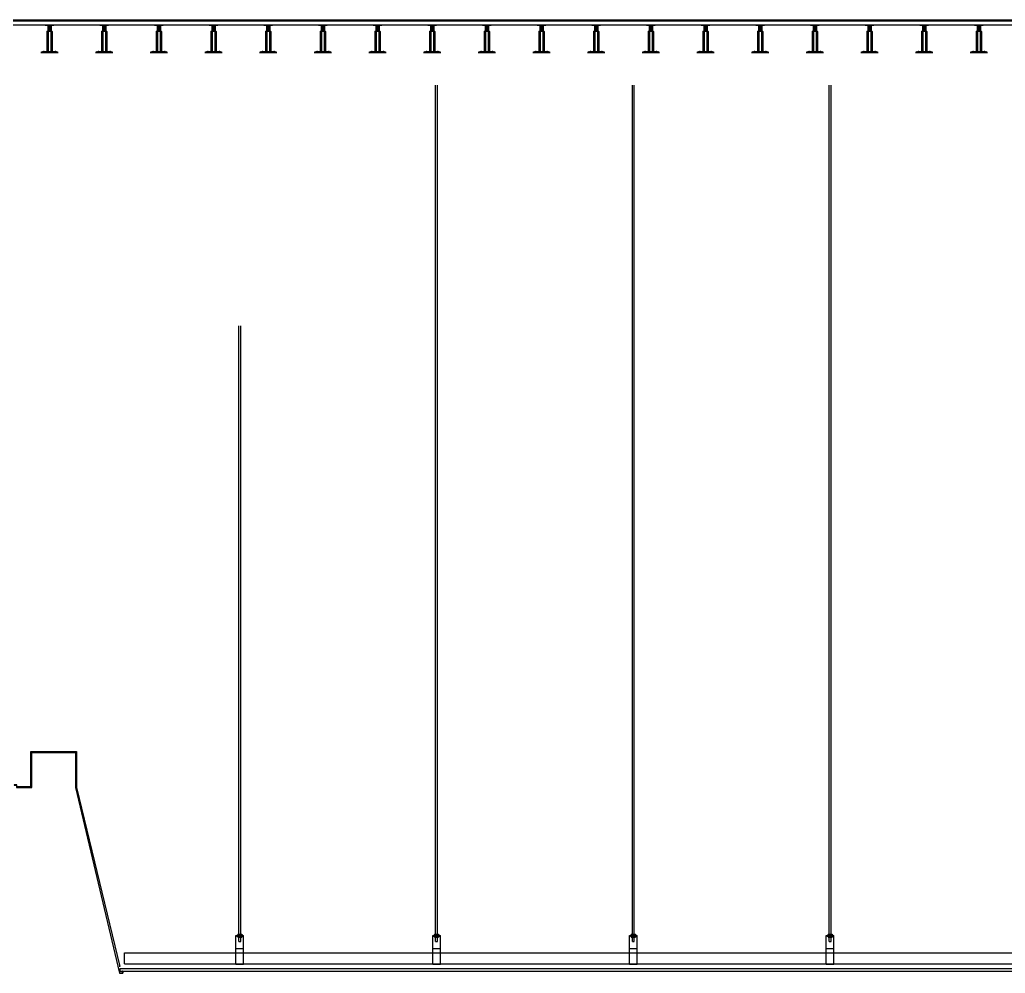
# Model space of a CAD drawing. Header units: millimetres. Extents: x 17311 to 801382, y -242618 to -104888.
# Drawn here: x 126370 to 130878, y -222068 to -217708 of the extents above; entities that cross this region are included whole.
import ezdxf

# ---------------------------------------------------------------- set-up
doc = ezdxf.new("R2010")
doc.units = ezdxf.units.MM
doc.header["$LTSCALE"] = 250
for name, color, linetype in [('A-ALU', 4, 'Continuous'), ('A-CEIL', 8, 'Continuous'), ('A-CEIL_EL', 8, 'Continuous'), ('A-ELE-4', 4, 'Continuous'), ('A-ELE-8', 8, 'Continuous'), ('GES', 7, 'Continuous')]:
    doc.layers.add(name, color=color, linetype=linetype)

# ---------------------------------------------------------------- blocks, each defined once
blk = doc.blocks.new('*U104')
at = {"layer": 'A-ELE-4'}
blk.add_line((-8.1, 0), (14941.9, 0), dxfattribs=at)
at = {"layer": 'A-ELE-8'}
for p, q in [((-8.1, -5), (14941.9, -5)), ((-8.1, -23), (14941.9, -23))]:
    blk.add_line(p, q, dxfattribs=at)
blk = doc.blocks.new('*U105')
at = {"layer": 'GES', "color": 8}
for p, q in [((39345, 2017, 0), (39345, 2019.5, 0)), ((39345, 2019.5, 0), (39385, 2019.5, 0)), ((39345, 2017, 0), (39385, 2017, 0)), ((39352.6, 1988.9, 0), (39352.6, 1898, 0)), ((39353.4, 1989.7, 0), (39357.6, 1989.7, 0)), ((39357.4, 2017, 0), (39357.4, 2007.2, 0)), ((39357.4, 2013.6, 0), (39357.4, 1989.7, 0)), ((39357.4, 2011.6, 0), (39372.6, 2011.6, 0)), ((39357.4, 2011.6, 0), (39372.6, 2011.6, 0)), ((39357.4, 2006.6, 0), (39372.6, 2006.6, 0)), ((39357.4, 2006.6, 0), (39372.6, 2006.6, 0)), ((39357.4, 2001.6, 0), (39372.6, 2001.6, 0)), ((39357.4, 2001.6, 0), (39372.6, 2001.6, 0)), ((39357.4, 1996.6, 0), (39372.6, 1996.6, 0)), ((39357.4, 1996.6, 0), (39372.6, 1996.6, 0)), ((39357.4, 1991.6, 0), (39372.6, 1991.6, 0)), ((39357.4, 1991.6, 0), (39372.6, 1991.6, 0)), ((39357.6, 1989.7, 0), (39372.6, 1989.7, 0)), ((39358.4, 1988.9, 0), (39358.4, 1898, 0)), ((39359.2, 1989.7, 0), (39370.9, 1989.7, 0)), ((39371.7, 1988.9, 0), (39371.7, 1898, 0)), ((39372.6, 2017, 0), (39372.6, 2007.2, 0)), ((39372.6, 2013.6, 0), (39372.6, 1989.7, 0)), ((39372.6, 1989.7, 0), (39376.7, 1989.7, 0)), ((39377.6, 1988.9, 0), (39377.6, 1898, 0)), ((39385, 2017, 0), (39385, 2019.5, 0)), ((39595, 2017, 0), (39595, 2019.5, 0)), ((39595, 2019.5, 0), (39635, 2019.5, 0)), ((39595, 2017, 0), (39635, 2017, 0)), ((39602.6, 1988.9, 0), (39602.6, 1898, 0)), ((39603.4, 1989.7, 0), (39607.6, 1989.7, 0)), ((39607.4, 2017, 0), (39607.4, 2007.2, 0)), ((39607.4, 2013.6, 0), (39607.4, 1989.7, 0)), ((39607.4, 2011.6, 0), (39622.6, 2011.6, 0)), ((39607.4, 2011.6, 0), (39622.6, 2011.6, 0)), ((39607.4, 2006.6, 0), (39622.6, 2006.6, 0)), ((39607.4, 2006.6, 0), (39622.6, 2006.6, 0)), ((39607.4, 2001.6, 0), (39622.6, 2001.6, 0)), ((39607.4, 2001.6, 0), (39622.6, 2001.6, 0)), ((39607.4, 1996.6, 0), (39622.6, 1996.6, 0)), ((39607.4, 1996.6, 0), (39622.6, 1996.6, 0)), ((39607.4, 1991.6, 0), (39622.6, 1991.6, 0)), ((39607.4, 1991.6, 0), (39622.6, 1991.6, 0)), ((39607.6, 1989.7, 0), (39622.6, 1989.7, 0)), ((39608.4, 1988.9, 0), (39608.4, 1898, 0)), ((39609.2, 1989.7, 0), (39620.9, 1989.7, 0)), ((39621.7, 1988.9, 0), (39621.7, 1898, 0)), ((39622.6, 2017, 0), (39622.6, 2007.2, 0)), ((39622.6, 2013.6, 0), (39622.6, 1989.7, 0)), ((39622.6, 1989.7, 0), (39626.7, 1989.7, 0)), ((39627.6, 1988.9, 0), (39627.6, 1898, 0)), ((39635, 2017, 0), (39635, 2019.5, 0)), ((39845, 2017, 0), (39845, 2019.5, 0)), ((39845, 2019.5, 0), (39885, 2019.5, 0)), ((39845, 2017, 0), (39885, 2017, 0)), ((39852.6, 1988.9, 0), (39852.6, 1898, 0)), ((39853.4, 1989.7, 0), (39857.6, 1989.7, 0)), ((39857.4, 2017, 0), (39857.4, 2007.2, 0)), ((39857.4, 2013.6, 0), (39857.4, 1989.7, 0)), ((39857.4, 2011.6, 0), (39872.6, 2011.6, 0)), ((39857.4, 2011.6, 0), (39872.6, 2011.6, 0)), ((39857.4, 2006.6, 0), (39872.6, 2006.6, 0)), ((39857.4, 2006.6, 0), (39872.6, 2006.6, 0)), ((39857.4, 2001.6, 0), (39872.6, 2001.6, 0)), ((39857.4, 2001.6, 0), (39872.6, 2001.6, 0)), ((39857.4, 1996.6, 0), (39872.6, 1996.6, 0)), ((39857.4, 1996.6, 0), (39872.6, 1996.6, 0)), ((39857.4, 1991.6, 0), (39872.6, 1991.6, 0)), ((39857.4, 1991.6, 0), (39872.6, 1991.6, 0)), ((39857.6, 1989.7, 0), (39872.6, 1989.7, 0)), ((39858.4, 1988.9, 0), (39858.4, 1898, 0)), ((39859.2, 1989.7, 0), (39870.9, 1989.7, 0)), ((39871.7, 1988.9, 0), (39871.7, 1898, 0)), ((39872.6, 2017, 0), (39872.6, 2007.2, 0)), ((39872.6, 2013.6, 0), (39872.6, 1989.7, 0)), ((39872.6, 1989.7, 0), (39876.7, 1989.7, 0)), ((39877.6, 1988.9, 0), (39877.6, 1898, 0)), ((39885, 2017, 0), (39885, 2019.5, 0)), ((40095, 2017, 0), (40095, 2019.5, 0)), ((40095, 2019.5, 0), (40135, 2019.5, 0)), ((40095, 2017, 0), (40135, 2017, 0)), ((40102.6, 1988.9, 0), (40102.6, 1898, 0)), ((40103.4, 1989.7, 0), (40107.6, 1989.7, 0)), ((40107.4, 2017, 0), (40107.4, 2007.2, 0)), ((40107.4, 2013.6, 0), (40107.4, 1989.7, 0)), ((40107.4, 2011.6, 0), (40122.6, 2011.6, 0)), ((40107.4, 2011.6, 0), (40122.6, 2011.6, 0)), ((40107.4, 2006.6, 0), (40122.6, 2006.6, 0)), ((40107.4, 2006.6, 0), (40122.6, 2006.6, 0)), ((40107.4, 2001.6, 0), (40122.6, 2001.6, 0)), ((40107.4, 2001.6, 0), (40122.6, 2001.6, 0)), ((40107.4, 1996.6, 0), (40122.6, 1996.6, 0)), ((40107.4, 1996.6, 0), (40122.6, 1996.6, 0)), ((40107.4, 1991.6, 0), (40122.6, 1991.6, 0)), ((40107.4, 1991.6, 0), (40122.6, 1991.6, 0)), ((40107.6, 1989.7, 0), (40122.6, 1989.7, 0)), ((40108.4, 1988.9, 0), (40108.4, 1898, 0)), ((40109.2, 1989.7, 0), (40120.9, 1989.7, 0)), ((40121.7, 1988.9, 0), (40121.7, 1898, 0)), ((40122.6, 2017, 0), (40122.6, 2007.2, 0)), ((40122.6, 2013.6, 0), (40122.6, 1989.7, 0)), ((40122.6, 1989.7, 0), (40126.7, 1989.7, 0)), ((40127.6, 1988.9, 0), (40127.6, 1898, 0)), ((40135, 2017, 0), (40135, 2019.5, 0)), ((40345, 2017, 0), (40345, 2019.5, 0)), ((40345, 2019.5, 0), (40385, 2019.5, 0)), ((40345, 2017, 0), (40385, 2017, 0)), ((40352.6, 1988.9, 0), (40352.6, 1898, 0)), ((40353.4, 1989.7, 0), (40357.6, 1989.7, 0)), ((40357.4, 2017, 0), (40357.4, 2007.2, 0)), ((40357.4, 2013.6, 0), (40357.4, 1989.7, 0)), ((40357.4, 2011.6, 0), (40372.6, 2011.6, 0)), ((40357.4, 2011.6, 0), (40372.6, 2011.6, 0)), ((40357.4, 2006.6, 0), (40372.6, 2006.6, 0)), ((40357.4, 2006.6, 0), (40372.6, 2006.6, 0)), ((40357.4, 2001.6, 0), (40372.6, 2001.6, 0)), ((40357.4, 2001.6, 0), (40372.6, 2001.6, 0)), ((40357.4, 1996.6, 0), (40372.6, 1996.6, 0)), ((40357.4, 1996.6, 0), (40372.6, 1996.6, 0)), ((40357.4, 1991.6, 0), (40372.6, 1991.6, 0)), ((40357.4, 1991.6, 0), (40372.6, 1991.6, 0)), ((40357.6, 1989.7, 0), (40372.6, 1989.7, 0)), ((40358.4, 1988.9, 0), (40358.4, 1898, 0)), ((40359.2, 1989.7, 0), (40370.9, 1989.7, 0)), ((40371.7, 1988.9, 0), (40371.7, 1898, 0)), ((40372.6, 2017, 0), (40372.6, 2007.2, 0)), ((40372.6, 2013.6, 0), (40372.6, 1989.7, 0)), ((40372.6, 1989.7, 0), (40376.7, 1989.7, 0)), ((40377.6, 1988.9, 0), (40377.6, 1898, 0)), ((40385, 2017, 0), (40385, 2019.5, 0)), ((40595, 2017, 0), (40595, 2019.5, 0)), ((40595, 2019.5, 0), (40635, 2019.5, 0)), ((40595, 2017, 0), (40635, 2017, 0)), ((40602.6, 1988.9, 0), (40602.6, 1898, 0)), ((40603.4, 1989.7, 0), (40607.6, 1989.7, 0)), ((40607.4, 2017, 0), (40607.4, 2007.2, 0)), ((40607.4, 2013.6, 0), (40607.4, 1989.7, 0)), ((40607.4, 2011.6, 0), (40622.6, 2011.6, 0)), ((40607.4, 2011.6, 0), (40622.6, 2011.6, 0)), ((40607.4, 2006.6, 0), (40622.6, 2006.6, 0)), ((40607.4, 2006.6, 0), (40622.6, 2006.6, 0)), ((40607.4, 2001.6, 0), (40622.6, 2001.6, 0)), ((40607.4, 2001.6, 0), (40622.6, 2001.6, 0)), ((40607.4, 1996.6, 0), (40622.6, 1996.6, 0)), ((40607.4, 1996.6, 0), (40622.6, 1996.6, 0)), ((40607.4, 1991.6, 0), (40622.6, 1991.6, 0)), ((40607.4, 1991.6, 0), (40622.6, 1991.6, 0)), ((40607.6, 1989.7, 0), (40622.6, 1989.7, 0)), ((40608.4, 1988.9, 0), (40608.4, 1898, 0)), ((40609.2, 1989.7, 0), (40620.9, 1989.7, 0)), ((40621.7, 1988.9, 0), (40621.7, 1898, 0)), ((40622.6, 2017, 0), (40622.6, 2007.2, 0)), ((40622.6, 2013.6, 0), (40622.6, 1989.7, 0)), ((40622.6, 1989.7, 0), (40626.7, 1989.7, 0)), ((40627.6, 1988.9, 0), (40627.6, 1898, 0)), ((40635, 2017, 0), (40635, 2019.5, 0)), ((40845, 2017, 0), (40845, 2019.5, 0)), ((40845, 2019.5, 0), (40885, 2019.5, 0)), ((40845, 2017, 0), (40885, 2017, 0)), ((40852.6, 1988.9, 0), (40852.6, 1898, 0)), ((40853.4, 1989.7, 0), (40857.6, 1989.7, 0)), ((40857.4, 2017, 0), (40857.4, 2007.2, 0)), ((40857.4, 2013.6, 0), (40857.4, 1989.7, 0)), ((40857.4, 2011.6, 0), (40872.6, 2011.6, 0)), ((40857.4, 2011.6, 0), (40872.6, 2011.6, 0)), ((40857.4, 2006.6, 0), (40872.6, 2006.6, 0)), ((40857.4, 2006.6, 0), (40872.6, 2006.6, 0)), ((40857.4, 2001.6, 0), (40872.6, 2001.6, 0)), ((40857.4, 2001.6, 0), (40872.6, 2001.6, 0)), ((40857.4, 1996.6, 0), (40872.6, 1996.6, 0)), ((40857.4, 1996.6, 0), (40872.6, 1996.6, 0)), ((40857.4, 1991.6, 0), (40872.6, 1991.6, 0)), ((40857.4, 1991.6, 0), (40872.6, 1991.6, 0)), ((40857.6, 1989.7, 0), (40872.6, 1989.7, 0)), ((40858.4, 1988.9, 0), (40858.4, 1898, 0)), ((40859.2, 1989.7, 0), (40870.9, 1989.7, 0)), ((40871.7, 1988.9, 0), (40871.7, 1898, 0)), ((40872.6, 2017, 0), (40872.6, 2007.2, 0)), ((40872.6, 2013.6, 0), (40872.6, 1989.7, 0)), ((40872.6, 1989.7, 0), (40876.7, 1989.7, 0)), ((40877.6, 1988.9, 0), (40877.6, 1898, 0)), ((40885, 2017, 0), (40885, 2019.5, 0)), ((41095, 2017, 0), (41095, 2019.5, 0)), ((41095, 2019.5, 0), (41135, 2019.5, 0)), ((41095, 2017, 0), (41135, 2017, 0)), ((41102.6, 1988.9, 0), (41102.6, 1898, 0)), ((41103.4, 1989.7, 0), (41107.6, 1989.7, 0)), ((41107.4, 2017, 0), (41107.4, 2007.2, 0)), ((41107.4, 2013.6, 0), (41107.4, 1989.7, 0)), ((41107.4, 2011.6, 0), (41122.6, 2011.6, 0)), ((41107.4, 2011.6, 0), (41122.6, 2011.6, 0)), ((41107.4, 2006.6, 0), (41122.6, 2006.6, 0)), ((41107.4, 2006.6, 0), (41122.6, 2006.6, 0)), ((41107.4, 2001.6, 0), (41122.6, 2001.6, 0)), ((41107.4, 2001.6, 0), (41122.6, 2001.6, 0)), ((41107.4, 1996.6, 0), (41122.6, 1996.6, 0)), ((41107.4, 1996.6, 0), (41122.6, 1996.6, 0)), ((41107.4, 1991.6, 0), (41122.6, 1991.6, 0)), ((41107.4, 1991.6, 0), (41122.6, 1991.6, 0)), ((41107.6, 1989.7, 0), (41122.6, 1989.7, 0)), ((41108.4, 1988.9, 0), (41108.4, 1898, 0)), ((41109.2, 1989.7, 0), (41120.9, 1989.7, 0)), ((41121.7, 1988.9, 0), (41121.7, 1898, 0)), ((41122.6, 2017, 0), (41122.6, 2007.2, 0)), ((41122.6, 2013.6, 0), (41122.6, 1989.7, 0)), ((41122.6, 1989.7, 0), (41126.7, 1989.7, 0)), ((41127.6, 1988.9, 0), (41127.6, 1898, 0)), ((41135, 2017, 0), (41135, 2019.5, 0)), ((41345, 2017, 0), (41345, 2019.5, 0)), ((41345, 2019.5, 0), (41385, 2019.5, 0)), ((41345, 2017, 0), (41385, 2017, 0)), ((41352.6, 1988.9, 0), (41352.6, 1898, 0)), ((41353.4, 1989.7, 0), (41357.6, 1989.7, 0)), ((41357.4, 2017, 0), (41357.4, 2007.2, 0)), ((41357.4, 2013.6, 0), (41357.4, 1989.7, 0)), ((41357.4, 2011.6, 0), (41372.6, 2011.6, 0)), ((41357.4, 2011.6, 0), (41372.6, 2011.6, 0)), ((41357.4, 2006.6, 0), (41372.6, 2006.6, 0)), ((41357.4, 2006.6, 0), (41372.6, 2006.6, 0)), ((41357.4, 2001.6, 0), (41372.6, 2001.6, 0)), ((41357.4, 2001.6, 0), (41372.6, 2001.6, 0)), ((41357.4, 1996.6, 0), (41372.6, 1996.6, 0)), ((41357.4, 1996.6, 0), (41372.6, 1996.6, 0)), ((41357.4, 1991.6, 0), (41372.6, 1991.6, 0)), ((41357.4, 1991.6, 0), (41372.6, 1991.6, 0)), ((41357.6, 1989.7, 0), (41372.6, 1989.7, 0)), ((41358.4, 1988.9, 0), (41358.4, 1898, 0)), ((41359.2, 1989.7, 0), (41370.9, 1989.7, 0)), ((41371.7, 1988.9, 0), (41371.7, 1898, 0)), ((41372.6, 2017, 0), (41372.6, 2007.2, 0)), ((41372.6, 2013.6, 0), (41372.6, 1989.7, 0)), ((41372.6, 1989.7, 0), (41376.7, 1989.7, 0)), ((41377.6, 1988.9, 0), (41377.6, 1898, 0)), ((41385, 2017, 0), (41385, 2019.5, 0)), ((41595, 2017, 0), (41595, 2019.5, 0)), ((41595, 2019.5, 0), (41635, 2019.5, 0)), ((41595, 2017, 0), (41635, 2017, 0)), ((41602.6, 1988.9, 0), (41602.6, 1898, 0)), ((41603.4, 1989.7, 0), (41607.6, 1989.7, 0)), ((41607.4, 2017, 0), (41607.4, 2007.2, 0)), ((41607.4, 2013.6, 0), (41607.4, 1989.7, 0)), ((41607.4, 2011.6, 0), (41622.6, 2011.6, 0)), ((41607.4, 2011.6, 0), (41622.6, 2011.6, 0)), ((41607.4, 2006.6, 0), (41622.6, 2006.6, 0)), ((41607.4, 2006.6, 0), (41622.6, 2006.6, 0)), ((41607.4, 2001.6, 0), (41622.6, 2001.6, 0)), ((41607.4, 2001.6, 0), (41622.6, 2001.6, 0)), ((41607.4, 1996.6, 0), (41622.6, 1996.6, 0)), ((41607.4, 1996.6, 0), (41622.6, 1996.6, 0)), ((41607.4, 1991.6, 0), (41622.6, 1991.6, 0)), ((41607.4, 1991.6, 0), (41622.6, 1991.6, 0)), ((41607.6, 1989.7, 0), (41622.6, 1989.7, 0)), ((41608.4, 1988.9, 0), (41608.4, 1898, 0)), ((41609.2, 1989.7, 0), (41620.9, 1989.7, 0)), ((41621.7, 1988.9, 0), (41621.7, 1898, 0)), ((41622.6, 2017, 0), (41622.6, 2007.2, 0)), ((41622.6, 2013.6, 0), (41622.6, 1989.7, 0)), ((41622.6, 1989.7, 0), (41626.7, 1989.7, 0)), ((41627.6, 1988.9, 0), (41627.6, 1898, 0)), ((41635, 2017, 0), (41635, 2019.5, 0)), ((41845, 2017, 0), (41845, 2019.5, 0)), ((41845, 2019.5, 0), (41885, 2019.5, 0)), ((41845, 2017, 0), (41885, 2017, 0)), ((41852.6, 1988.9, 0), (41852.6, 1898, 0)), ((41853.4, 1989.7, 0), (41857.6, 1989.7, 0)), ((41857.4, 2017, 0), (41857.4, 2007.2, 0)), ((41857.4, 2013.6, 0), (41857.4, 1989.7, 0)), ((41857.4, 2011.6, 0), (41872.6, 2011.6, 0)), ((41857.4, 2011.6, 0), (41872.6, 2011.6, 0)), ((41857.4, 2006.6, 0), (41872.6, 2006.6, 0)), ((41857.4, 2006.6, 0), (41872.6, 2006.6, 0)), ((41857.4, 2001.6, 0), (41872.6, 2001.6, 0)), ((41857.4, 2001.6, 0), (41872.6, 2001.6, 0)), ((41857.4, 1996.6, 0), (41872.6, 1996.6, 0)), ((41857.4, 1996.6, 0), (41872.6, 1996.6, 0)), ((41857.4, 1991.6, 0), (41872.6, 1991.6, 0)), ((41857.4, 1991.6, 0), (41872.6, 1991.6, 0)), ((41857.6, 1989.7, 0), (41872.6, 1989.7, 0)), ((41858.4, 1988.9, 0), (41858.4, 1898, 0)), ((41859.2, 1989.7, 0), (41870.9, 1989.7, 0)), ((41871.7, 1988.9, 0), (41871.7, 1898, 0)), ((41872.6, 2017, 0), (41872.6, 2007.2, 0)), ((41872.6, 2013.6, 0), (41872.6, 1989.7, 0)), ((41872.6, 1989.7, 0), (41876.7, 1989.7, 0)), ((41877.6, 1988.9, 0), (41877.6, 1898, 0)), ((41885, 2017, 0), (41885, 2019.5, 0)), ((42095, 2017, 0), (42095, 2019.5, 0)), ((42095, 2019.5, 0), (42135, 2019.5, 0)), ((42095, 2017, 0), (42135, 2017, 0)), ((42102.6, 1988.9, 0), (42102.6, 1898, 0)), ((42103.4, 1989.7, 0), (42107.6, 1989.7, 0)), ((42107.4, 2017, 0), (42107.4, 2007.2, 0)), ((42107.4, 2013.6, 0), (42107.4, 1989.7, 0)), ((42107.4, 2011.6, 0), (42122.6, 2011.6, 0)), ((42107.4, 2011.6, 0), (42122.6, 2011.6, 0)), ((42107.4, 2006.6, 0), (42122.6, 2006.6, 0)), ((42107.4, 2006.6, 0), (42122.6, 2006.6, 0)), ((42107.4, 2001.6, 0), (42122.6, 2001.6, 0)), ((42107.4, 2001.6, 0), (42122.6, 2001.6, 0)), ((42107.4, 1996.6, 0), (42122.6, 1996.6, 0)), ((42107.4, 1996.6, 0), (42122.6, 1996.6, 0)), ((42107.4, 1991.6, 0), (42122.6, 1991.6, 0)), ((42107.4, 1991.6, 0), (42122.6, 1991.6, 0)), ((42107.6, 1989.7, 0), (42122.6, 1989.7, 0)), ((42108.4, 1988.9, 0), (42108.4, 1898, 0)), ((42109.2, 1989.7, 0), (42120.9, 1989.7, 0)), ((42121.7, 1988.9, 0), (42121.7, 1898, 0)), ((42122.6, 2017, 0), (42122.6, 2007.2, 0)), ((42122.6, 2013.6, 0), (42122.6, 1989.7, 0)), ((42122.6, 1989.7, 0), (42126.7, 1989.7, 0)), ((42127.6, 1988.9, 0), (42127.6, 1898, 0)), ((42135, 2017, 0), (42135, 2019.5, 0)), ((42345, 2017, 0), (42345, 2019.5, 0)), ((42345, 2019.5, 0), (42385, 2019.5, 0)), ((42345, 2017, 0), (42385, 2017, 0)), ((42352.6, 1988.9, 0), (42352.6, 1898, 0)), ((42353.4, 1989.7, 0), (42357.6, 1989.7, 0)), ((42357.4, 2017, 0), (42357.4, 2007.2, 0)), ((42357.4, 2013.6, 0), (42357.4, 1989.7, 0)), ((42357.4, 2011.6, 0), (42372.6, 2011.6, 0)), ((42357.4, 2011.6, 0), (42372.6, 2011.6, 0)), ((42357.4, 2006.6, 0), (42372.6, 2006.6, 0)), ((42357.4, 2006.6, 0), (42372.6, 2006.6, 0)), ((42357.4, 2001.6, 0), (42372.6, 2001.6, 0)), ((42357.4, 2001.6, 0), (42372.6, 2001.6, 0)), ((42357.4, 1996.6, 0), (42372.6, 1996.6, 0)), ((42357.4, 1996.6, 0), (42372.6, 1996.6, 0)), ((42357.4, 1991.6, 0), (42372.6, 1991.6, 0)), ((42357.4, 1991.6, 0), (42372.6, 1991.6, 0)), ((42357.6, 1989.7, 0), (42372.6, 1989.7, 0)), ((42358.4, 1988.9, 0), (42358.4, 1898, 0)), ((42359.2, 1989.7, 0), (42370.9, 1989.7, 0)), ((42371.7, 1988.9, 0), (42371.7, 1898, 0)), ((42372.6, 2017, 0), (42372.6, 2007.2, 0)), ((42372.6, 2013.6, 0), (42372.6, 1989.7, 0)), ((42372.6, 1989.7, 0), (42376.7, 1989.7, 0)), ((42377.6, 1988.9, 0), (42377.6, 1898, 0)), ((42385, 2017, 0), (42385, 2019.5, 0)), ((42595, 2017, 0), (42595, 2019.5, 0)), ((42595, 2019.5, 0), (42635, 2019.5, 0)), ((42595, 2017, 0), (42635, 2017, 0)), ((42602.6, 1988.9, 0), (42602.6, 1898, 0)), ((42603.4, 1989.7, 0), (42607.6, 1989.7, 0)), ((42607.4, 2017, 0), (42607.4, 2007.2, 0)), ((42607.4, 2013.6, 0), (42607.4, 1989.7, 0)), ((42607.4, 2011.6, 0), (42622.6, 2011.6, 0)), ((42607.4, 2011.6, 0), (42622.6, 2011.6, 0)), ((42607.4, 2006.6, 0), (42622.6, 2006.6, 0)), ((42607.4, 2006.6, 0), (42622.6, 2006.6, 0)), ((42607.4, 2001.6, 0), (42622.6, 2001.6, 0)), ((42607.4, 2001.6, 0), (42622.6, 2001.6, 0)), ((42607.4, 1996.6, 0), (42622.6, 1996.6, 0)), ((42607.4, 1996.6, 0), (42622.6, 1996.6, 0)), ((42607.4, 1991.6, 0), (42622.6, 1991.6, 0)), ((42607.4, 1991.6, 0), (42622.6, 1991.6, 0)), ((42607.6, 1989.7, 0), (42622.6, 1989.7, 0)), ((42608.4, 1988.9, 0), (42608.4, 1898, 0)), ((42609.2, 1989.7, 0), (42620.9, 1989.7, 0)), ((42621.7, 1988.9, 0), (42621.7, 1898, 0)), ((42622.6, 2017, 0), (42622.6, 2007.2, 0)), ((42622.6, 2013.6, 0), (42622.6, 1989.7, 0)), ((42622.6, 1989.7, 0), (42626.7, 1989.7, 0)), ((42627.6, 1988.9, 0), (42627.6, 1898, 0)), ((42635, 2017, 0), (42635, 2019.5, 0)), ((42845, 2017, 0), (42845, 2019.5, 0)), ((42845, 2019.5, 0), (42885, 2019.5, 0)), ((42845, 2017, 0), (42885, 2017, 0)), ((42852.6, 1988.9, 0), (42852.6, 1898, 0)), ((42853.4, 1989.7, 0), (42857.6, 1989.7, 0)), ((42857.4, 2017, 0), (42857.4, 2007.2, 0)), ((42857.4, 2013.6, 0), (42857.4, 1989.7, 0)), ((42857.4, 2011.6, 0), (42872.6, 2011.6, 0)), ((42857.4, 2011.6, 0), (42872.6, 2011.6, 0)), ((42857.4, 2006.6, 0), (42872.6, 2006.6, 0)), ((42857.4, 2006.6, 0), (42872.6, 2006.6, 0)), ((42857.4, 2001.6, 0), (42872.6, 2001.6, 0)), ((42857.4, 2001.6, 0), (42872.6, 2001.6, 0)), ((42857.4, 1996.6, 0), (42872.6, 1996.6, 0)), ((42857.4, 1996.6, 0), (42872.6, 1996.6, 0)), ((42857.4, 1991.6, 0), (42872.6, 1991.6, 0)), ((42857.4, 1991.6, 0), (42872.6, 1991.6, 0)), ((42857.6, 1989.7, 0), (42872.6, 1989.7, 0)), ((42858.4, 1988.9, 0), (42858.4, 1898, 0)), ((42859.2, 1989.7, 0), (42870.9, 1989.7, 0)), ((42871.7, 1988.9, 0), (42871.7, 1898, 0)), ((42872.6, 2017, 0), (42872.6, 2007.2, 0)), ((42872.6, 2013.6, 0), (42872.6, 1989.7, 0)), ((42872.6, 1989.7, 0), (42876.7, 1989.7, 0)), ((42877.6, 1988.9, 0), (42877.6, 1898, 0)), ((42885, 2017, 0), (42885, 2019.5, 0)), ((43095, 2017, 0), (43095, 2019.5, 0)), ((43095, 2019.5, 0), (43135, 2019.5, 0)), ((43095, 2017, 0), (43135, 2017, 0)), ((43102.6, 1988.9, 0), (43102.6, 1898, 0)), ((43103.4, 1989.7, 0), (43107.6, 1989.7, 0)), ((43107.4, 2017, 0), (43107.4, 2007.2, 0)), ((43107.4, 2013.6, 0), (43107.4, 1989.7, 0)), ((43107.4, 2011.6, 0), (43122.6, 2011.6, 0)), ((43107.4, 2011.6, 0), (43122.6, 2011.6, 0)), ((43107.4, 2006.6, 0), (43122.6, 2006.6, 0)), ((43107.4, 2006.6, 0), (43122.6, 2006.6, 0)), ((43107.4, 2001.6, 0), (43122.6, 2001.6, 0)), ((43107.4, 2001.6, 0), (43122.6, 2001.6, 0)), ((43107.4, 1996.6, 0), (43122.6, 1996.6, 0)), ((43107.4, 1996.6, 0), (43122.6, 1996.6, 0)), ((43107.4, 1991.6, 0), (43122.6, 1991.6, 0)), ((43107.4, 1991.6, 0), (43122.6, 1991.6, 0)), ((43107.6, 1989.7, 0), (43122.6, 1989.7, 0)), ((43108.4, 1988.9, 0), (43108.4, 1898, 0)), ((43109.2, 1989.7, 0), (43120.9, 1989.7, 0)), ((43121.7, 1988.9, 0), (43121.7, 1898, 0)), ((43122.6, 2017, 0), (43122.6, 2007.2, 0)), ((43122.6, 2013.6, 0), (43122.6, 1989.7, 0)), ((43122.6, 1989.7, 0), (43126.7, 1989.7, 0)), ((43127.6, 1988.9, 0), (43127.6, 1898, 0)), ((43135, 2017, 0), (43135, 2019.5, 0)), ((43345, 2017, 0), (43345, 2019.5, 0)), ((43345, 2019.5, 0), (43385, 2019.5, 0)), ((43345, 2017, 0), (43385, 2017, 0)), ((43352.6, 1988.9, 0), (43352.6, 1898, 0)), ((43353.4, 1989.7, 0), (43357.6, 1989.7, 0)), ((43357.4, 2017, 0), (43357.4, 2007.2, 0)), ((43357.4, 2013.6, 0), (43357.4, 1989.7, 0)), ((43357.4, 2011.6, 0), (43372.6, 2011.6, 0)), ((43357.4, 2011.6, 0), (43372.6, 2011.6, 0)), ((43357.4, 2006.6, 0), (43372.6, 2006.6, 0)), ((43357.4, 2006.6, 0), (43372.6, 2006.6, 0)), ((43357.4, 2001.6, 0), (43372.6, 2001.6, 0)), ((43357.4, 2001.6, 0), (43372.6, 2001.6, 0)), ((43357.4, 1996.6, 0), (43372.6, 1996.6, 0)), ((43357.4, 1996.6, 0), (43372.6, 1996.6, 0)), ((43357.4, 1991.6, 0), (43372.6, 1991.6, 0)), ((43357.4, 1991.6, 0), (43372.6, 1991.6, 0)), ((43357.6, 1989.7, 0), (43372.6, 1989.7, 0)), ((43358.4, 1988.9, 0), (43358.4, 1898, 0)), ((43359.2, 1989.7, 0), (43370.9, 1989.7, 0)), ((43371.7, 1988.9, 0), (43371.7, 1898, 0)), ((43372.6, 2017, 0), (43372.6, 2007.2, 0)), ((43372.6, 2013.6, 0), (43372.6, 1989.7, 0)), ((43372.6, 1989.7, 0), (43376.7, 1989.7, 0)), ((43377.6, 1988.9, 0), (43377.6, 1898, 0)), ((43385, 2017, 0), (43385, 2019.5, 0)), ((43595, 2017, 0), (43595, 2019.5, 0)), ((43595, 2019.5, 0), (43635, 2019.5, 0)), ((43595, 2017, 0), (43635, 2017, 0)), ((43602.6, 1988.9, 0), (43602.6, 1898, 0)), ((43603.4, 1989.7, 0), (43607.6, 1989.7, 0)), ((43607.4, 2017, 0), (43607.4, 2007.2, 0)), ((43607.4, 2013.6, 0), (43607.4, 1989.7, 0)), ((43607.4, 2011.6, 0), (43622.6, 2011.6, 0)), ((43607.4, 2011.6, 0), (43622.6, 2011.6, 0)), ((43607.4, 2006.6, 0), (43622.6, 2006.6, 0)), ((43607.4, 2006.6, 0), (43622.6, 2006.6, 0)), ((43607.4, 2001.6, 0), (43622.6, 2001.6, 0)), ((43607.4, 2001.6, 0), (43622.6, 2001.6, 0)), ((43607.4, 1996.6, 0), (43622.6, 1996.6, 0)), ((43607.4, 1996.6, 0), (43622.6, 1996.6, 0)), ((43607.4, 1991.6, 0), (43622.6, 1991.6, 0)), ((43607.4, 1991.6, 0), (43622.6, 1991.6, 0)), ((43607.6, 1989.7, 0), (43622.6, 1989.7, 0)), ((43608.4, 1988.9, 0), (43608.4, 1898, 0)), ((43609.2, 1989.7, 0), (43620.9, 1989.7, 0)), ((43621.7, 1988.9, 0), (43621.7, 1898, 0)), ((43622.6, 2017, 0), (43622.6, 2007.2, 0)), ((43622.6, 2013.6, 0), (43622.6, 1989.7, 0)), ((43622.6, 1989.7, 0), (43626.7, 1989.7, 0)), ((43627.6, 1988.9, 0), (43627.6, 1898, 0)), ((43635, 2017, 0), (43635, 2019.5, 0)), ((39331.7, 1895.4), (39398.4, 1895.4)), ((39340.2, 1897.7), (39390.3, 1897.7)), ((39353.4, 1897.2, 0), (39357.6, 1897.2, 0)), ((39356.7, 1897.2, 0), (39356.7, 1897.7)), ((39357.6, 1897.2, 0), (39372.6, 1897.2, 0)), ((39372.6, 1897.2, 0), (39376.7, 1897.2, 0)), ((39373.4, 1897.2, 0), (39373.4, 1897.7)), ((39581.7, 1895.4), (39648.4, 1895.4)), ((39590.2, 1897.7), (39640.3, 1897.7)), ((39603.4, 1897.2, 0), (39607.6, 1897.2, 0)), ((39606.7, 1897.2, 0), (39606.7, 1897.7)), ((39607.6, 1897.2, 0), (39622.6, 1897.2, 0)), ((39622.6, 1897.2, 0), (39626.7, 1897.2, 0)), ((39623.4, 1897.2, 0), (39623.4, 1897.7)), ((39831.7, 1895.4), (39898.4, 1895.4)), ((39840.2, 1897.7), (39890.3, 1897.7)), ((39853.4, 1897.2, 0), (39857.6, 1897.2, 0)), ((39856.7, 1897.2, 0), (39856.7, 1897.7)), ((39857.6, 1897.2, 0), (39872.6, 1897.2, 0)), ((39872.6, 1897.2, 0), (39876.7, 1897.2, 0)), ((39873.4, 1897.2, 0), (39873.4, 1897.7)), ((40081.7, 1895.4), (40148.4, 1895.4)), ((40090.2, 1897.7), (40140.3, 1897.7)), ((40103.4, 1897.2, 0), (40107.6, 1897.2, 0)), ((40106.7, 1897.2, 0), (40106.7, 1897.7)), ((40107.6, 1897.2, 0), (40122.6, 1897.2, 0)), ((40122.6, 1897.2, 0), (40126.7, 1897.2, 0)), ((40123.4, 1897.2, 0), (40123.4, 1897.7)), ((40331.7, 1895.4), (40398.4, 1895.4)), ((40340.2, 1897.7), (40390.3, 1897.7)), ((40353.4, 1897.2, 0), (40357.6, 1897.2, 0)), ((40356.7, 1897.2, 0), (40356.7, 1897.7)), ((40357.6, 1897.2, 0), (40372.6, 1897.2, 0)), ((40372.6, 1897.2, 0), (40376.7, 1897.2, 0)), ((40373.4, 1897.2, 0), (40373.4, 1897.7)), ((40581.7, 1895.4), (40648.4, 1895.4)), ((40590.2, 1897.7), (40640.3, 1897.7)), ((40603.4, 1897.2, 0), (40607.6, 1897.2, 0)), ((40606.7, 1897.2, 0), (40606.7, 1897.7)), ((40607.6, 1897.2, 0), (40622.6, 1897.2, 0)), ((40622.6, 1897.2, 0), (40626.7, 1897.2, 0)), ((40623.4, 1897.2, 0), (40623.4, 1897.7)), ((40831.7, 1895.4), (40898.4, 1895.4)), ((40840.2, 1897.7), (40890.3, 1897.7)), ((40853.4, 1897.2, 0), (40857.6, 1897.2, 0)), ((40856.7, 1897.2, 0), (40856.7, 1897.7)), ((40857.6, 1897.2, 0), (40872.6, 1897.2, 0)), ((40872.6, 1897.2, 0), (40876.7, 1897.2, 0)), ((40873.4, 1897.2, 0), (40873.4, 1897.7)), ((41081.7, 1895.4), (41148.4, 1895.4)), ((41090.2, 1897.7), (41140.3, 1897.7)), ((41103.4, 1897.2, 0), (41107.6, 1897.2, 0)), ((41106.7, 1897.2, 0), (41106.7, 1897.7)), ((41107.6, 1897.2, 0), (41122.6, 1897.2, 0)), ((41122.6, 1897.2, 0), (41126.7, 1897.2, 0)), ((41123.4, 1897.2, 0), (41123.4, 1897.7)), ((41331.7, 1895.4), (41398.4, 1895.4)), ((41340.2, 1897.7), (41390.3, 1897.7)), ((41353.4, 1897.2, 0), (41357.6, 1897.2, 0)), ((41356.7, 1897.2, 0), (41356.7, 1897.7)), ((41357.6, 1897.2, 0), (41372.6, 1897.2, 0)), ((41372.6, 1897.2, 0), (41376.7, 1897.2, 0)), ((41373.4, 1897.2, 0), (41373.4, 1897.7)), ((41581.7, 1895.4), (41648.4, 1895.4)), ((41590.2, 1897.7), (41640.3, 1897.7)), ((41603.4, 1897.2, 0), (41607.6, 1897.2, 0)), ((41606.7, 1897.2, 0), (41606.7, 1897.7)), ((41607.6, 1897.2, 0), (41622.6, 1897.2, 0)), ((41622.6, 1897.2, 0), (41626.7, 1897.2, 0)), ((41623.4, 1897.2, 0), (41623.4, 1897.7)), ((41831.7, 1895.4), (41898.4, 1895.4)), ((41840.2, 1897.7), (41890.3, 1897.7)), ((41853.4, 1897.2, 0), (41857.6, 1897.2, 0)), ((41856.7, 1897.2, 0), (41856.7, 1897.7)), ((41857.6, 1897.2, 0), (41872.6, 1897.2, 0)), ((41872.6, 1897.2, 0), (41876.7, 1897.2, 0)), ((41873.4, 1897.2, 0), (41873.4, 1897.7)), ((42081.7, 1895.4), (42148.4, 1895.4)), ((42090.2, 1897.7), (42140.3, 1897.7)), ((42103.4, 1897.2, 0), (42107.6, 1897.2, 0)), ((42106.7, 1897.2, 0), (42106.7, 1897.7)), ((42107.6, 1897.2, 0), (42122.6, 1897.2, 0)), ((42122.6, 1897.2, 0), (42126.7, 1897.2, 0)), ((42123.4, 1897.2, 0), (42123.4, 1897.7)), ((42331.7, 1895.4), (42398.4, 1895.4)), ((42340.2, 1897.7), (42390.3, 1897.7)), ((42353.4, 1897.2, 0), (42357.6, 1897.2, 0)), ((42356.7, 1897.2, 0), (42356.7, 1897.7)), ((42357.6, 1897.2, 0), (42372.6, 1897.2, 0)), ((42372.6, 1897.2, 0), (42376.7, 1897.2, 0)), ((42373.4, 1897.2, 0), (42373.4, 1897.7)), ((42581.7, 1895.4), (42648.4, 1895.4)), ((42590.2, 1897.7), (42640.3, 1897.7)), ((42603.4, 1897.2, 0), (42607.6, 1897.2, 0)), ((42606.7, 1897.2, 0), (42606.7, 1897.7)), ((42607.6, 1897.2, 0), (42622.6, 1897.2, 0)), ((42622.6, 1897.2, 0), (42626.7, 1897.2, 0)), ((42623.4, 1897.2, 0), (42623.4, 1897.7)), ((42831.7, 1895.4), (42898.4, 1895.4)), ((42840.2, 1897.7), (42890.3, 1897.7)), ((42853.4, 1897.2, 0), (42857.6, 1897.2, 0)), ((42856.7, 1897.2, 0), (42856.7, 1897.7)), ((42857.6, 1897.2, 0), (42872.6, 1897.2, 0)), ((42872.6, 1897.2, 0), (42876.7, 1897.2, 0)), ((42873.4, 1897.2, 0), (42873.4, 1897.7)), ((43081.7, 1895.4), (43148.4, 1895.4)), ((43090.2, 1897.7), (43140.3, 1897.7)), ((43103.4, 1897.2, 0), (43107.6, 1897.2, 0)), ((43106.7, 1897.2, 0), (43106.7, 1897.7)), ((43107.6, 1897.2, 0), (43122.6, 1897.2, 0)), ((43122.6, 1897.2, 0), (43126.7, 1897.2, 0)), ((43123.4, 1897.2, 0), (43123.4, 1897.7)), ((43331.7, 1895.4), (43398.4, 1895.4)), ((43340.2, 1897.7), (43390.3, 1897.7)), ((43353.4, 1897.2, 0), (43357.6, 1897.2, 0)), ((43356.7, 1897.2, 0), (43356.7, 1897.7)), ((43357.6, 1897.2, 0), (43372.6, 1897.2, 0)), ((43372.6, 1897.2, 0), (43376.7, 1897.2, 0)), ((43373.4, 1897.2, 0), (43373.4, 1897.7)), ((43581.7, 1895.4), (43648.4, 1895.4)), ((43590.2, 1897.7), (43640.3, 1897.7)), ((43603.4, 1897.2, 0), (43607.6, 1897.2, 0)), ((43606.7, 1897.2, 0), (43606.7, 1897.7)), ((43607.6, 1897.2, 0), (43622.6, 1897.2, 0)), ((43622.6, 1897.2, 0), (43626.7, 1897.2, 0)), ((43623.4, 1897.2, 0), (43623.4, 1897.7)), ((39325.4, 1892.5), (39404.8, 1892.5, 0)), ((39575.4, 1892.5), (39654.8, 1892.5, 0)), ((39825.4, 1892.5), (39904.8, 1892.5, 0)), ((40075.4, 1892.5), (40154.8, 1892.5, 0)), ((40325.4, 1892.5), (40404.8, 1892.5, 0)), ((40575.4, 1892.5), (40654.8, 1892.5, 0)), ((40825.4, 1892.5), (40904.8, 1892.5, 0)), ((41075.4, 1892.5), (41154.8, 1892.5, 0)), ((41325.4, 1892.5), (41404.8, 1892.5, 0)), ((41575.4, 1892.5), (41654.8, 1892.5, 0)), ((41825.4, 1892.5), (41904.8, 1892.5, 0)), ((42075.4, 1892.5), (42154.8, 1892.5, 0)), ((42325.4, 1892.5), (42404.8, 1892.5, 0)), ((42575.4, 1892.5), (42654.8, 1892.5, 0)), ((42825.4, 1892.5), (42904.8, 1892.5, 0)), ((43075.4, 1892.5), (43154.8, 1892.5, 0)), ((43325.4, 1892.5), (43404.8, 1892.5, 0)), ((43575.4, 1892.5), (43654.8, 1892.5, 0))]:
    blk.add_line(p, q, dxfattribs=at)
for centre, radius, start, end in [((39353.4, 1988.9, 0), 0.833, 90, 180), ((39357.6, 1988.9, 0), 0.833, 0, 90), ((39359.2, 1988.9, 0), 0.833, 90, 180), ((39370.9, 1988.9, 0), 0.833, 0, 90), ((39372.6, 1988.9, 0), 0.833, 90, 180), ((39376.7, 1988.9, 0), 0.833, 0, 90), ((39603.4, 1988.9, 0), 0.833, 90, 180), ((39607.6, 1988.9, 0), 0.833, 0, 90), ((39609.2, 1988.9, 0), 0.833, 90, 180), ((39620.9, 1988.9, 0), 0.833, 0, 90), ((39622.6, 1988.9, 0), 0.833, 90, 180), ((39626.7, 1988.9, 0), 0.833, 0, 90), ((39853.4, 1988.9, 0), 0.833, 90, 180), ((39857.6, 1988.9, 0), 0.833, 0, 90), ((39859.2, 1988.9, 0), 0.833, 90, 180), ((39870.9, 1988.9, 0), 0.833, 0, 90), ((39872.6, 1988.9, 0), 0.833, 90, 180), ((39876.7, 1988.9, 0), 0.833, 0, 90), ((40103.4, 1988.9, 0), 0.833, 90, 180), ((40107.6, 1988.9, 0), 0.833, 0, 90), ((40109.2, 1988.9, 0), 0.833, 90, 180), ((40120.9, 1988.9, 0), 0.833, 0, 90), ((40122.6, 1988.9, 0), 0.833, 90, 180), ((40126.7, 1988.9, 0), 0.833, 0, 90), ((40353.4, 1988.9, 0), 0.833, 90, 180), ((40357.6, 1988.9, 0), 0.833, 0, 90), ((40359.2, 1988.9, 0), 0.833, 90, 180), ((40370.9, 1988.9, 0), 0.833, 0, 90), ((40372.6, 1988.9, 0), 0.833, 90, 180), ((40376.7, 1988.9, 0), 0.833, 0, 90), ((40603.4, 1988.9, 0), 0.833, 90, 180), ((40607.6, 1988.9, 0), 0.833, 0, 90), ((40609.2, 1988.9, 0), 0.833, 90, 180), ((40620.9, 1988.9, 0), 0.833, 0, 90), ((40622.6, 1988.9, 0), 0.833, 90, 180), ((40626.7, 1988.9, 0), 0.833, 0, 90), ((40853.4, 1988.9, 0), 0.833, 90, 180), ((40857.6, 1988.9, 0), 0.833, 0, 90), ((40859.2, 1988.9, 0), 0.833, 90, 180), ((40870.9, 1988.9, 0), 0.833, 0, 90), ((40872.6, 1988.9, 0), 0.833, 90, 180), ((40876.7, 1988.9, 0), 0.833, 0, 90), ((41103.4, 1988.9, 0), 0.833, 90, 180), ((41107.6, 1988.9, 0), 0.833, 0, 90), ((41109.2, 1988.9, 0), 0.833, 90, 180), ((41120.9, 1988.9, 0), 0.833, 0, 90), ((41122.6, 1988.9, 0), 0.833, 90, 180), ((41126.7, 1988.9, 0), 0.833, 0, 90), ((41353.4, 1988.9, 0), 0.833, 90, 180), ((41357.6, 1988.9, 0), 0.833, 0, 90), ((41359.2, 1988.9, 0), 0.833, 90, 180), ((41370.9, 1988.9, 0), 0.833, 0, 90), ((41372.6, 1988.9, 0), 0.833, 90, 180), ((41376.7, 1988.9, 0), 0.833, 0, 90), ((41603.4, 1988.9, 0), 0.833, 90, 180), ((41607.6, 1988.9, 0), 0.833, 0, 90), ((41609.2, 1988.9, 0), 0.833, 90, 180), ((41620.9, 1988.9, 0), 0.833, 0, 90), ((41622.6, 1988.9, 0), 0.833, 90, 180), ((41626.7, 1988.9, 0), 0.833, 0, 90), ((41853.4, 1988.9, 0), 0.833, 90, 180), ((41857.6, 1988.9, 0), 0.833, 0, 90), ((41859.2, 1988.9, 0), 0.833, 90, 180), ((41870.9, 1988.9, 0), 0.833, 0, 90), ((41872.6, 1988.9, 0), 0.833, 90, 180), ((41876.7, 1988.9, 0), 0.833, 0, 90), ((42103.4, 1988.9, 0), 0.833, 90, 180), ((42107.6, 1988.9, 0), 0.833, 0, 90), ((42109.2, 1988.9, 0), 0.833, 90, 180), ((42120.9, 1988.9, 0), 0.833, 0, 90), ((42122.6, 1988.9, 0), 0.833, 90, 180), ((42126.7, 1988.9, 0), 0.833, 0, 90), ((42353.4, 1988.9, 0), 0.833, 90, 180), ((42357.6, 1988.9, 0), 0.833, 0, 90), ((42359.2, 1988.9, 0), 0.833, 90, 180), ((42370.9, 1988.9, 0), 0.833, 0, 90), ((42372.6, 1988.9, 0), 0.833, 90, 180), ((42376.7, 1988.9, 0), 0.833, 0, 90), ((42603.4, 1988.9, 0), 0.833, 90, 180), ((42607.6, 1988.9, 0), 0.833, 0, 90), ((42609.2, 1988.9, 0), 0.833, 90, 180), ((42620.9, 1988.9, 0), 0.833, 0, 90), ((42622.6, 1988.9, 0), 0.833, 90, 180), ((42626.7, 1988.9, 0), 0.833, 0, 90), ((42853.4, 1988.9, 0), 0.833, 90, 180), ((42857.6, 1988.9, 0), 0.833, 0, 90), ((42859.2, 1988.9, 0), 0.833, 90, 180), ((42870.9, 1988.9, 0), 0.833, 0, 90), ((42872.6, 1988.9, 0), 0.833, 90, 180), ((42876.7, 1988.9, 0), 0.833, 0, 90), ((43103.4, 1988.9, 0), 0.833, 90, 180), ((43107.6, 1988.9, 0), 0.833, 0, 90), ((43109.2, 1988.9, 0), 0.833, 90, 180), ((43120.9, 1988.9, 0), 0.833, 0, 90), ((43122.6, 1988.9, 0), 0.833, 90, 180), ((43126.7, 1988.9, 0), 0.833, 0, 90), ((43353.4, 1988.9, 0), 0.833, 90, 180), ((43357.6, 1988.9, 0), 0.833, 0, 90), ((43359.2, 1988.9, 0), 0.833, 90, 180), ((43370.9, 1988.9, 0), 0.833, 0, 90), ((43372.6, 1988.9, 0), 0.833, 90, 180), ((43376.7, 1988.9, 0), 0.833, 0, 90), ((43603.4, 1988.9, 0), 0.833, 90, 180), ((43607.6, 1988.9, 0), 0.833, 0, 90), ((43609.2, 1988.9, 0), 0.833, 90, 180), ((43620.9, 1988.9, 0), 0.833, 0, 90), ((43622.6, 1988.9, 0), 0.833, 90, 180), ((43626.7, 1988.9, 0), 0.833, 0, 90), ((39331.7, 1887.1), 8.33, 90, 139.756), ((39340.2, 1889.3), 8.33, 90, 132.9054), ((39353.4, 1898, 0), 0.833, 180, 270), ((39357.6, 1898, 0), 0.833, 270, 0), ((39359.2, 1898, 0), 0.833, 180, 270), ((39372.6, 1898, 0), 0.833, 180, 270), ((39376.7, 1898, 0), 0.833, 270, 0), ((39390.3, 1889.3), 8.33, 47.0946, 90), ((39398.4, 1887.1), 8.33, 40.244, 90), ((39581.7, 1887.1), 8.33, 90, 139.756), ((39590.2, 1889.3), 8.33, 90, 132.9054), ((39603.4, 1898, 0), 0.833, 180, 270), ((39607.6, 1898, 0), 0.833, 270, 0), ((39609.2, 1898, 0), 0.833, 180, 270), ((39622.6, 1898, 0), 0.833, 180, 270), ((39626.7, 1898, 0), 0.833, 270, 0), ((39640.3, 1889.3), 8.33, 47.0946, 90), ((39648.4, 1887.1), 8.33, 40.244, 90), ((39831.7, 1887.1), 8.33, 90, 139.756), ((39840.2, 1889.3), 8.33, 90, 132.9054), ((39853.4, 1898, 0), 0.833, 180, 270), ((39857.6, 1898, 0), 0.833, 270, 0), ((39859.2, 1898, 0), 0.833, 180, 270), ((39872.6, 1898, 0), 0.833, 180, 270), ((39876.7, 1898, 0), 0.833, 270, 0), ((39890.3, 1889.3), 8.33, 47.0946, 90), ((39898.4, 1887.1), 8.33, 40.244, 90), ((40081.7, 1887.1), 8.33, 90, 139.756), ((40090.2, 1889.3), 8.33, 90, 132.9054), ((40103.4, 1898, 0), 0.833, 180, 270), ((40107.6, 1898, 0), 0.833, 270, 0), ((40109.2, 1898, 0), 0.833, 180, 270), ((40122.6, 1898, 0), 0.833, 180, 270), ((40126.7, 1898, 0), 0.833, 270, 0), ((40140.3, 1889.3), 8.33, 47.0946, 90), ((40148.4, 1887.1), 8.33, 40.244, 90), ((40331.7, 1887.1), 8.33, 90, 139.756), ((40340.2, 1889.3), 8.33, 90, 132.9054), ((40353.4, 1898, 0), 0.833, 180, 270), ((40357.6, 1898, 0), 0.833, 270, 0), ((40359.2, 1898, 0), 0.833, 180, 270), ((40372.6, 1898, 0), 0.833, 180, 270), ((40376.7, 1898, 0), 0.833, 270, 0), ((40390.3, 1889.3), 8.33, 47.0946, 90), ((40398.4, 1887.1), 8.33, 40.244, 90), ((40581.7, 1887.1), 8.33, 90, 139.756), ((40590.2, 1889.3), 8.33, 90, 132.9054), ((40603.4, 1898, 0), 0.833, 180, 270), ((40607.6, 1898, 0), 0.833, 270, 0), ((40609.2, 1898, 0), 0.833, 180, 270), ((40622.6, 1898, 0), 0.833, 180, 270), ((40626.7, 1898, 0), 0.833, 270, 0), ((40640.3, 1889.3), 8.33, 47.0946, 90), ((40648.4, 1887.1), 8.33, 40.244, 90), ((40831.7, 1887.1), 8.33, 90, 139.756), ((40840.2, 1889.3), 8.33, 90, 132.9054), ((40853.4, 1898, 0), 0.833, 180, 270), ((40857.6, 1898, 0), 0.833, 270, 0), ((40859.2, 1898, 0), 0.833, 180, 270), ((40872.6, 1898, 0), 0.833, 180, 270), ((40876.7, 1898, 0), 0.833, 270, 0), ((40890.3, 1889.3), 8.33, 47.0946, 90), ((40898.4, 1887.1), 8.33, 40.244, 90), ((41081.7, 1887.1), 8.33, 90, 139.756), ((41090.2, 1889.3), 8.33, 90, 132.9054), ((41103.4, 1898, 0), 0.833, 180, 270), ((41107.6, 1898, 0), 0.833, 270, 0), ((41109.2, 1898, 0), 0.833, 180, 270), ((41122.6, 1898, 0), 0.833, 180, 270), ((41126.7, 1898, 0), 0.833, 270, 0), ((41140.3, 1889.3), 8.33, 47.0946, 90), ((41148.4, 1887.1), 8.33, 40.244, 90), ((41331.7, 1887.1), 8.33, 90, 139.756), ((41340.2, 1889.3), 8.33, 90, 132.9054), ((41353.4, 1898, 0), 0.833, 180, 270), ((41357.6, 1898, 0), 0.833, 270, 0), ((41359.2, 1898, 0), 0.833, 180, 270), ((41372.6, 1898, 0), 0.833, 180, 270), ((41376.7, 1898, 0), 0.833, 270, 0), ((41390.3, 1889.3), 8.33, 47.0946, 90), ((41398.4, 1887.1), 8.33, 40.244, 90), ((41581.7, 1887.1), 8.33, 90, 139.756), ((41590.2, 1889.3), 8.33, 90, 132.9054), ((41603.4, 1898, 0), 0.833, 180, 270), ((41607.6, 1898, 0), 0.833, 270, 0), ((41609.2, 1898, 0), 0.833, 180, 270), ((41622.6, 1898, 0), 0.833, 180, 270), ((41626.7, 1898, 0), 0.833, 270, 0), ((41640.3, 1889.3), 8.33, 47.0946, 90), ((41648.4, 1887.1), 8.33, 40.244, 90), ((41831.7, 1887.1), 8.33, 90, 139.756), ((41840.2, 1889.3), 8.33, 90, 132.9054), ((41853.4, 1898, 0), 0.833, 180, 270), ((41857.6, 1898, 0), 0.833, 270, 0), ((41859.2, 1898, 0), 0.833, 180, 270), ((41872.6, 1898, 0), 0.833, 180, 270), ((41876.7, 1898, 0), 0.833, 270, 0), ((41890.3, 1889.3), 8.33, 47.0946, 90), ((41898.4, 1887.1), 8.33, 40.244, 90), ((42081.7, 1887.1), 8.33, 90, 139.756), ((42090.2, 1889.3), 8.33, 90, 132.9054), ((42103.4, 1898, 0), 0.833, 180, 270), ((42107.6, 1898, 0), 0.833, 270, 0), ((42109.2, 1898, 0), 0.833, 180, 270), ((42122.6, 1898, 0), 0.833, 180, 270), ((42126.7, 1898, 0), 0.833, 270, 0), ((42140.3, 1889.3), 8.33, 47.0946, 90), ((42148.4, 1887.1), 8.33, 40.244, 90), ((42331.7, 1887.1), 8.33, 90, 139.756), ((42340.2, 1889.3), 8.33, 90, 132.9054), ((42353.4, 1898, 0), 0.833, 180, 270), ((42357.6, 1898, 0), 0.833, 270, 0), ((42359.2, 1898, 0), 0.833, 180, 270), ((42372.6, 1898, 0), 0.833, 180, 270), ((42376.7, 1898, 0), 0.833, 270, 0), ((42390.3, 1889.3), 8.33, 47.0946, 90), ((42398.4, 1887.1), 8.33, 40.244, 90), ((42581.7, 1887.1), 8.33, 90, 139.756), ((42590.2, 1889.3), 8.33, 90, 132.9054), ((42603.4, 1898, 0), 0.833, 180, 270), ((42607.6, 1898, 0), 0.833, 270, 0), ((42609.2, 1898, 0), 0.833, 180, 270), ((42622.6, 1898, 0), 0.833, 180, 270), ((42626.7, 1898, 0), 0.833, 270, 0), ((42640.3, 1889.3), 8.33, 47.0946, 90), ((42648.4, 1887.1), 8.33, 40.244, 90), ((42831.7, 1887.1), 8.33, 90, 139.756), ((42840.2, 1889.3), 8.33, 90, 132.9054), ((42853.4, 1898, 0), 0.833, 180, 270), ((42857.6, 1898, 0), 0.833, 270, 0), ((42859.2, 1898, 0), 0.833, 180, 270), ((42872.6, 1898, 0), 0.833, 180, 270), ((42876.7, 1898, 0), 0.833, 270, 0), ((42890.3, 1889.3), 8.33, 47.0946, 90), ((42898.4, 1887.1), 8.33, 40.244, 90), ((43081.7, 1887.1), 8.33, 90, 139.756), ((43090.2, 1889.3), 8.33, 90, 132.9054), ((43103.4, 1898, 0), 0.833, 180, 270), ((43107.6, 1898, 0), 0.833, 270, 0), ((43109.2, 1898, 0), 0.833, 180, 270), ((43122.6, 1898, 0), 0.833, 180, 270), ((43126.7, 1898, 0), 0.833, 270, 0), ((43140.3, 1889.3), 8.33, 47.0946, 90), ((43148.4, 1887.1), 8.33, 40.244, 90), ((43331.7, 1887.1), 8.33, 90, 139.756), ((43340.2, 1889.3), 8.33, 90, 132.9054), ((43353.4, 1898, 0), 0.833, 180, 270), ((43357.6, 1898, 0), 0.833, 270, 0), ((43359.2, 1898, 0), 0.833, 180, 270), ((43372.6, 1898, 0), 0.833, 180, 270), ((43376.7, 1898, 0), 0.833, 270, 0), ((43390.3, 1889.3), 8.33, 47.0946, 90), ((43398.4, 1887.1), 8.33, 40.244, 90), ((43581.7, 1887.1), 8.33, 90, 139.756), ((43590.2, 1889.3), 8.33, 90, 132.9054), ((43603.4, 1898, 0), 0.833, 180, 270), ((43607.6, 1898, 0), 0.833, 270, 0), ((43609.2, 1898, 0), 0.833, 180, 270), ((43622.6, 1898, 0), 0.833, 180, 270), ((43626.7, 1898, 0), 0.833, 270, 0), ((43640.3, 1889.3), 8.33, 47.0946, 90), ((43648.4, 1887.1), 8.33, 40.244, 90)]:
    blk.add_arc(centre, radius, start, end, dxfattribs=at)

msp = doc.modelspace()

# ---------------------------------------------------------------- linework, layer by layer
at = {"layer": 'A-ALU'}
msp.add_line((126841.9, -222058.4, 0), (126841.9, -222068.4, 0), dxfattribs=at)
at = {"layer": 'A-ALU', "elevation": 0}
msp.add_lwpolyline([(126841.9, -222058.4), (126840.7, -222058.4), (126840.7, -222067.2), (126827.9, -222067.2), (126626.5, -221218.3), (126626.5, -221057.2), (126424.1, -221057.2), (126424.1, -221217.2), (126356.5, -221217.2), (126356.5, -221207.2), (126345.3, -221207.2), (126345.3, -221208.4), (126355.3, -221208.4), (126355.3, -221218.4), (126425.3, -221218.4), (126425.3, -221058.4), (126625.3, -221058.4), (126625.3, -221218.4), (126826.9, -222068.4), (126841.9, -222068.4)], close=True, dxfattribs=at)
at = {"layer": 'A-CEIL'}
for p, q in [((126424.1, -221217.2, 0), (126421.1, -221214.2, 0)), ((126829.5, -222046.4), (133366.5, -222046.4, 0)), ((126829.5, -222058.4, 0), (126829.5, -222046.4, 0)), ((126829.5, -222058.4), (133366.5, -222058.4, 0))]:
    msp.add_line(p, q, dxfattribs=at)
at = {"layer": 'A-CEIL', "elevation": 0}
msp.add_lwpolyline([(126357.5, -221217.2), (126357.5, -221214.2), (126421.1, -221214.2), (126421.1, -221054.2), (126629.5, -221054.2), (126629.5, -221218.2), (126827.5, -222036.9), (126824.6, -222037.3)], dxfattribs=at)
at = {"layer": 'A-CEIL_EL'}
for p, q in [((128272.1, -221922.6, 0), (128272.1, -218008.4, 0)), ((128281.1, -221922.6, 0), (128281.1, -218008.4, 0)), ((129172.1, -221922.6, 0), (129172.1, -218008.4, 0)), ((129181.1, -221922.6, 0), (129181.1, -218008.4, 0)), ((130072.1, -221922.6, 0), (130072.1, -218008.4, 0)), ((130081.1, -221922.6, 0), (130081.1, -218008.4, 0)), ((127372.1, -221922.6, 0), (127372.1, -219108.4, 0)), ((127381.1, -221922.6, 0), (127381.1, -219108.4, 0)), ((127359.1, -222026.6, 0), (127359.1, -221895.4, 0)), ((127359.1, -221895.4, 0), (127394.1, -221895.4, 0)), ((127359.1, -221896.6, 0), (127394.1, -221896.6, 0)), ((127363.1, -221893.9, 0), (127390.1, -221893.9, 0)), ((127363.1, -221893.9, 0), (127363.1, -221895.4, 0)), ((127363.1, -221896.6, 0), (127363.1, -221898.1, 0)), ((127363.1, -221898.1, 0), (127390.1, -221898.1, 0)), ((127367.1, -221888.9, 0), (127386.1, -221888.9, 0)), ((127367.1, -221888.9, 0), (127367.1, -221893.9, 0)), ((127367.1, -221898.1, 0), (127367.1, -221903.1, 0)), ((127386.1, -221888.9, 0), (127386.1, -221893.9, 0)), ((127386.1, -221898.1, 0), (127386.1, -221903.1, 0)), ((127390.1, -221893.9, 0), (127390.1, -221895.4, 0)), ((127390.1, -221896.6, 0), (127390.1, -221898.1, 0)), ((127394.1, -222026.6, 0), (127394.1, -221895.4, 0)), ((128259.1, -222026.6, 0), (128259.1, -221895.4, 0)), ((128259.1, -221895.4, 0), (128294.1, -221895.4, 0)), ((128259.1, -221896.6, 0), (128294.1, -221896.6, 0)), ((128263.1, -221893.9, 0), (128290.1, -221893.9, 0)), ((128263.1, -221893.9, 0), (128263.1, -221895.4, 0)), ((128263.1, -221896.6, 0), (128263.1, -221898.1, 0)), ((128263.1, -221898.1, 0), (128290.1, -221898.1, 0)), ((128267.1, -221888.9, 0), (128286.1, -221888.9, 0)), ((128267.1, -221888.9, 0), (128267.1, -221893.9, 0)), ((128267.1, -221898.1, 0), (128267.1, -221903.1, 0)), ((128286.1, -221888.9, 0), (128286.1, -221893.9, 0)), ((128286.1, -221898.1, 0), (128286.1, -221903.1, 0)), ((128290.1, -221893.9, 0), (128290.1, -221895.4, 0)), ((128290.1, -221896.6, 0), (128290.1, -221898.1, 0)), ((128294.1, -222026.6, 0), (128294.1, -221895.4, 0)), ((129159.1, -222026.6, 0), (129159.1, -221895.4, 0)), ((129159.1, -221895.4, 0), (129194.1, -221895.4, 0)), ((129159.1, -221896.6, 0), (129194.1, -221896.6, 0)), ((129163.1, -221893.9, 0), (129190.1, -221893.9, 0)), ((129163.1, -221893.9, 0), (129163.1, -221895.4, 0)), ((129163.1, -221896.6, 0), (129163.1, -221898.1, 0)), ((129163.1, -221898.1, 0), (129190.1, -221898.1, 0)), ((129167.1, -221888.9, 0), (129186.1, -221888.9, 0)), ((129167.1, -221888.9, 0), (129167.1, -221893.9, 0)), ((129167.1, -221898.1, 0), (129167.1, -221903.1, 0)), ((129186.1, -221888.9, 0), (129186.1, -221893.9, 0)), ((129186.1, -221898.1, 0), (129186.1, -221903.1, 0)), ((129190.1, -221893.9, 0), (129190.1, -221895.4, 0)), ((129190.1, -221896.6, 0), (129190.1, -221898.1, 0)), ((129194.1, -222026.6, 0), (129194.1, -221895.4, 0)), ((130059.1, -222026.6, 0), (130059.1, -221895.4, 0)), ((130059.1, -221895.4, 0), (130094.1, -221895.4, 0)), ((130059.1, -221896.6, 0), (130094.1, -221896.6, 0)), ((130063.1, -221893.9, 0), (130090.1, -221893.9, 0)), ((130063.1, -221893.9, 0), (130063.1, -221895.4, 0)), ((130063.1, -221896.6, 0), (130063.1, -221898.1, 0)), ((130063.1, -221898.1, 0), (130090.1, -221898.1, 0)), ((130067.1, -221888.9, 0), (130086.1, -221888.9, 0)), ((130067.1, -221888.9, 0), (130067.1, -221893.9, 0)), ((130067.1, -221898.1, 0), (130067.1, -221903.1, 0)), ((130086.1, -221888.9, 0), (130086.1, -221893.9, 0)), ((130086.1, -221898.1, 0), (130086.1, -221903.1, 0)), ((130090.1, -221893.9, 0), (130090.1, -221895.4, 0)), ((130090.1, -221896.6, 0), (130090.1, -221898.1, 0)), ((130094.1, -222026.6, 0), (130094.1, -221895.4, 0)), ((127367.1, -221903.1, 0), (127386.1, -221903.1, 0)), ((127372.1, -221922.6, 0), (127372.1, -221903.1, 0)), ((127381.1, -221922.6, 0), (127381.1, -221903.1, 0)), ((128267.1, -221903.1, 0), (128286.1, -221903.1, 0)), ((128272.1, -221922.6, 0), (128272.1, -221903.1, 0)), ((128281.1, -221922.6, 0), (128281.1, -221903.1, 0)), ((129167.1, -221903.1, 0), (129186.1, -221903.1, 0)), ((129172.1, -221922.6, 0), (129172.1, -221903.1, 0)), ((129181.1, -221922.6, 0), (129181.1, -221903.1, 0)), ((130067.1, -221903.1, 0), (130086.1, -221903.1, 0)), ((130072.1, -221922.6, 0), (130072.1, -221903.1, 0)), ((130081.1, -221922.6, 0), (130081.1, -221903.1, 0)), ((126849.4, -221975.4, 0), (133346.6, -221975.4, 0)), ((126849.4, -222025.4, 0), (126849.4, -221975.4, 0)), ((127359.1, -221954.9, 0), (127394.1, -221954.9, 0)), ((127359.1, -221975.4, 0), (127394.1, -221975.4, 0)), ((128259.1, -221954.9, 0), (128294.1, -221954.9, 0)), ((128259.1, -221975.4, 0), (128294.1, -221975.4, 0)), ((129159.1, -221954.9, 0), (129194.1, -221954.9, 0)), ((129159.1, -221975.4, 0), (129194.1, -221975.4, 0)), ((130059.1, -221954.9, 0), (130094.1, -221954.9, 0)), ((130059.1, -221975.4, 0), (130094.1, -221975.4, 0)), ((126849.4, -222025.4, 0), (133346.6, -222025.4, 0)), ((127359.1, -222025.4, 0), (127394.1, -222025.4, 0)), ((127359.1, -222026.6, 0), (127394.1, -222026.6, 0)), ((128259.1, -222025.4, 0), (128294.1, -222025.4, 0)), ((128259.1, -222026.6, 0), (128294.1, -222026.6, 0)), ((129159.1, -222025.4, 0), (129194.1, -222025.4, 0)), ((129159.1, -222026.6, 0), (129194.1, -222026.6, 0)), ((130059.1, -222025.4, 0), (130094.1, -222025.4, 0)), ((130059.1, -222026.6, 0), (130094.1, -222026.6, 0))]:
    msp.add_line(p, q, dxfattribs=at)
for centre in [(127376.6, -221911.1, 0), (128276.6, -221911.1, 0), (129176.6, -221911.1, 0), (130076.6, -221911.1, 0)]:
    msp.add_arc(centre, 12.4, 248.715, 291.285, dxfattribs=at)

# ---------------------------------------------------------------- block references
at = {"layer": 'GES'}
msp.add_blockref('*U104', (126153.3, -217708.4), dxfattribs=at)
at = {"layer": 'GES', "color": 2, "linetype": 'Continuous'}
msp.add_blockref('*U105', (87141.4, -219750.9), dxfattribs=at)

doc.saveas('drawing.dxf')
